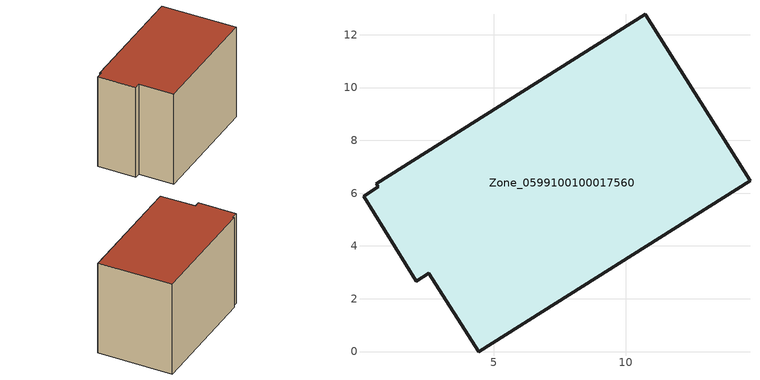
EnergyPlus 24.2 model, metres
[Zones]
Zone_0599100100017560
 floor ground (C_G): 4.44,0 2.55,2.96 2.07,2.66 0.07,5.89 0.62,6.24 0.55,6.35 10.75,12.77 14.71,6.46 z0
 wall outside (C_F): 2.55,2.96 4.44,0 14.71,6.46 10.75,12.77 0.55,6.35 0.62,6.24 0.07,5.89 2.07,2.66 2.55,2.96 z0:9.6
 roof outside (C_R): 0.55,6.35 0.62,6.24 0.07,5.89 2.07,2.66 2.55,2.96 4.44,0 14.71,6.46 10.75,12.77 z9.6
[BUILDING]
Pand.0599100100017560: North Axis=0; Terrain=City; Loads Convergence Tolerance Value=0.04; Temperature Convergence Tolerance Value=0.4; Solar Distribution=FullExterior; Maximum Number of Warmup Days=25; Minimum Number of Warmup Days=1
[Site:Location]
Rotterdam.The.Hague.AP_ZH_NLD Design_Conditions: Latitude=51.96; Longitude=4.45; Time Zone=1; Elevation=-4.5
[SITE:GROUNDTEMPERATURE:BUILDINGSURFACE]
18, 18, 18, 18, 18, 18, 18, 18, 18, 18, 18, 18
[MATERIAL] Thermal Absorptance=0.9; Solar Absorptance=0.7; Visible Absorptance=0.7
Name | Roughness | Thickness | Conductivity | Density | Specific Heat
G.TI.2015-2018 | MediumSmooth | 0.15 | 0.0428571 | 540 | 1210
F.TI.2015-2018 | Rough | 0.3 | 0.0666667 | 1920 | 840
R.TI.2015-2018 | MediumRough | 0.2 | 0.0333333 | 1500 | 1000
[CONSTRUCTION]
C_G: G.TI.2015-2018
C_F: F.TI.2015-2018
C_R: R.TI.2015-2018
[ZONE]
Zone_0599100100017560: Type=1; Multiplier=1; Ceiling Height=Autocalculate; Volume=Autocalculate; Floor Area=autocalculate; Part of Total Floor Area=Yes
[ZONEINFILTRATION:DESIGNFLOWRATE]
Infil_Zone_0599100100017560: Zone or ZoneList or Space or SpaceList=Zone_0599100100017560; Schedule=AlwaysOn; Design Flow Rate Calculation Method=Flow/Area; Flow Rate per Floor Area=0.0015; Constant Term Coefficient=1; Temperature Term Coefficient=0; Velocity Term Coefficient=0; Velocity Squared Term Coefficient=0
[HVACTEMPLATE:ZONE:IDEALLOADSAIRSYSTEM]
Zone_0599100100017560: Maximum Heating Supply Air Temperature=50; Minimum Cooling Supply Air Temperature=13; Maximum Heating Supply Air Humidity Ratio=0.0156; Minimum Cooling Supply Air Humidity Ratio=0.0077; Heating Limit=NoLimit; Cooling Limit=NoLimit; Dehumidification Control Type=ConstantSensibleHeatRatio; Cooling Sensible Heat Ratio=0.7; Dehumidification Setpoint=60; Humidification Control Type=None; Humidification Setpoint=30; Outdoor Air Method=None; Outdoor Air Flow Rate per Person=0.00944; Outdoor Air Flow Rate per Zone Floor Area=0; Outdoor Air Flow Rate per Zone=0; Demand Controlled Ventilation Type=None; Outdoor Air Economizer Type=NoEconomizer; Heat Recovery Type=None; Sensible Heat Recovery Effectiveness=0.7; Latent Heat Recovery Effectiveness=0.65
[ZONECONTROL:THERMOSTAT]
ThermostatControl_Zone_0599100100017560: Zone or ZoneList=Zone_0599100100017560; Control Type Schedule=DualSetpointControlType; Control 1=Thermostat_Zone_0599100100017560; Temperature Difference Between Cutout And Setpoint=0
[THERMOSTATSETPOINT:DUALSETPOINT]
Thermostat_Zone_0599100100017560: Heating Setpoint Temperature Schedule=HeatingSetpoint_Zone_0599100100017560; Cooling Setpoint Temperature Schedule=CoolingSetpoint_Zone_0599100100017560
[SCHEDULE:COMPACT]
HeatingSetpoint_Zone_0599100100017560: Through: 12/31, For: AllDays, Until: 24:00, 21
CoolingSetpoint_Zone_0599100100017560: Through: 12/31, For: AllDays, Until: 24:00, 24
DualSetpointControlType: Through: 12/31, For: AllDays, Until: 24:00, 4
AlwaysOn: Through: 12/31, For: AllDays, Until: 24:00, 1
